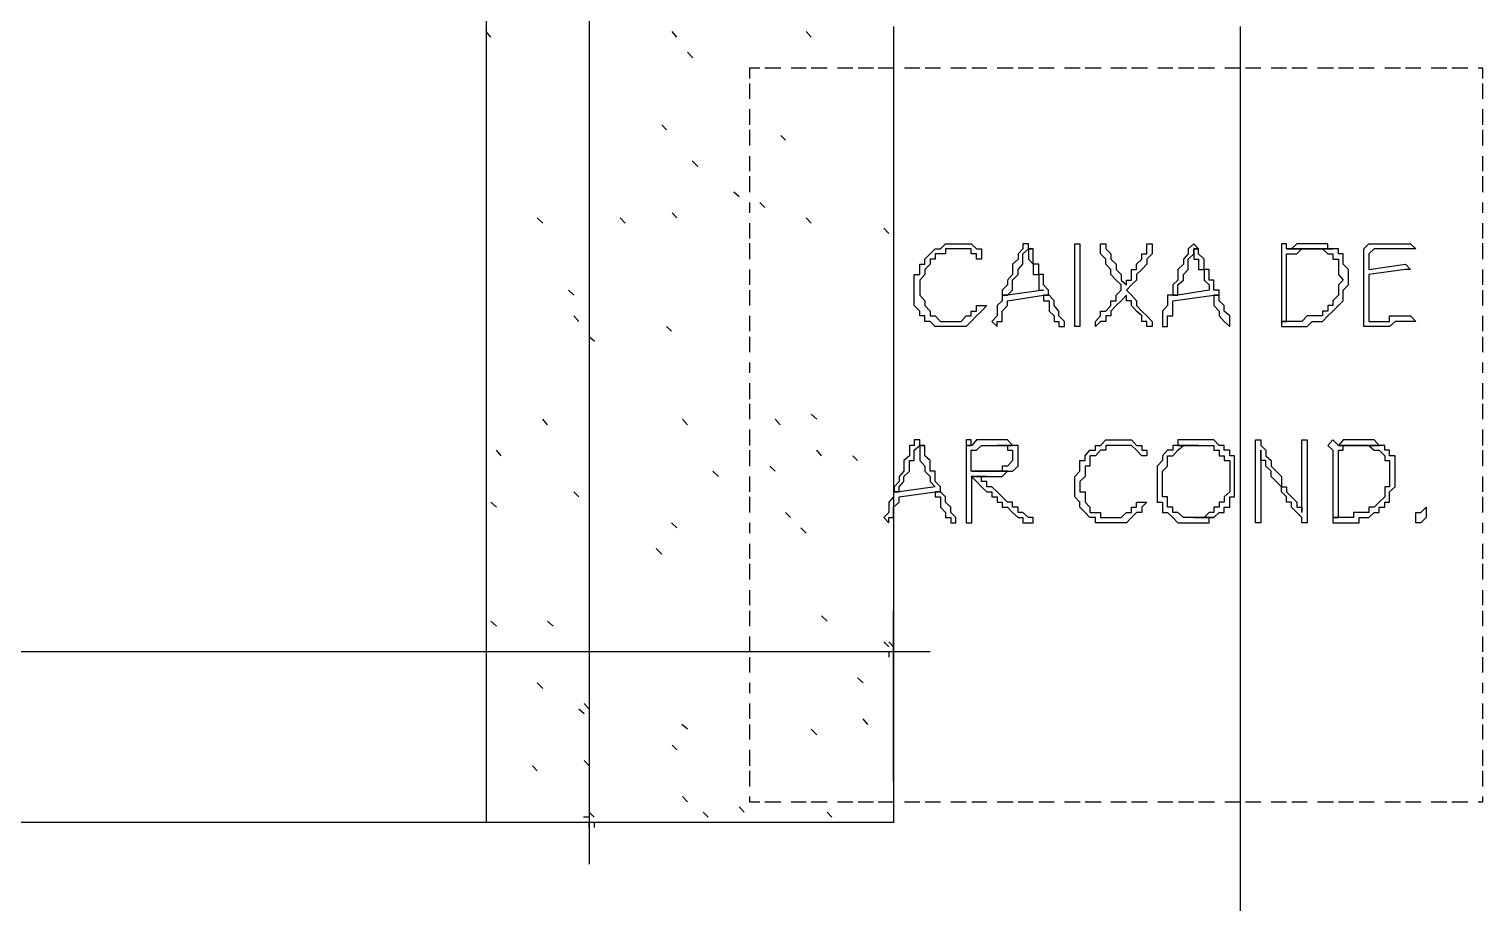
# Model space of a CAD drawing. Header units: millimetres. Extents: x -518.8 to -461.2, y 3.5 to 44.2.
# Drawn here: x -487.44 to -485.648, y 10.067 to 11.144 of the extents above; entities that cross this region are included whole.
import ezdxf

# ---------------------------------------------------------------- set-up
doc = ezdxf.new("R2010")
doc.units = ezdxf.units.MM
doc.header["$MEASUREMENT"] = 0
for name, color, linetype in [('10', 10, 'Continuous'), ('151', 151, 'Continuous'), ('16', 16, 'Continuous'), ('MYSOLIDS', 7, 'Continuous')]:
    doc.layers.add(name, color=color, linetype=linetype)

msp = doc.modelspace()

# ---------------------------------------------------------------- linework, layer by layer
at = {"layer": '10'}
for points in [[(-486.3745, 11.1466), (-486.3745, 10.1661)], [(-485.9474, 11.1466), (-485.9474, 8.4669)], [(-486.3737, 10.1661), (-491.397, 10.1661)]]:
    msp.add_lwpolyline(points, dxfattribs=at)
at = {"layer": '151'}
for points in [[(-486.7308, 12.3496), (-486.788, 12.3368), (-486.8324, 12.3052), (-486.8639, 12.2541), (-486.8767, 12.1969), (-486.8767, 12.1969), (-486.8767, 10.1661)], [(-486.8707, 11.1338), (-486.8767, 11.1406)], [(-486.6414, 11.1338), (-486.6474, 11.1406)], [(-486.476, 11.1338), (-486.482, 11.1406)], [(-486.6218, 11.1082), (-486.6286, 11.115)], [(-486.5391, 11.0954), (-486.5519, 11.0954), (-486.5519, 11.0827)], [(-486.5136, 11.0954), (-486.5331, 11.0954)], [(-486.482, 11.0954), (-486.5008, 11.0954)], [(-486.4564, 11.0954), (-486.476, 11.0954)], [(-486.4248, 11.0954), (-486.4436, 11.0954)], [(-486.3993, 11.0954), (-486.4181, 11.0954)], [(-486.3737, 11.0954), (-486.3933, 11.0954)], [(-486.3421, 11.0954), (-486.3609, 11.0954)], [(-486.3166, 11.0954), (-486.3354, 11.0954)], [(-486.285, 11.0954), (-486.3038, 11.0954)], [(-486.2594, 11.0954), (-486.2782, 11.0954)], [(-486.2271, 11.0954), (-486.2466, 11.0954)], [(-486.2023, 11.0954), (-486.2211, 11.0954)], [(-486.1767, 11.0954), (-486.1955, 11.0954)], [(-486.1444, 11.0954), (-486.1639, 11.0954)], [(-486.1188, 11.0954), (-486.1384, 11.0954)], [(-486.0872, 11.0954), (-486.1068, 11.0954)], [(-486.0617, 11.0954), (-486.0812, 11.0954)], [(-486.0301, 11.0954), (-486.0489, 11.0954)], [(-486.0045, 11.0954), (-486.0233, 11.0954)], [(-485.979, 11.0954), (-485.9985, 11.0954)], [(-485.9474, 11.0954), (-485.9662, 11.0954)], [(-485.9218, 11.0954), (-485.9406, 11.0954)], [(-485.8902, 11.0954), (-485.909, 11.0954)], [(-485.8647, 11.0954), (-485.8835, 11.0954)], [(-485.8324, 11.0954), (-485.8519, 11.0954)], [(-485.8075, 11.0954), (-485.8263, 11.0954)], [(-485.782, 11.0954), (-485.8008, 11.0954)], [(-485.7496, 11.0954), (-485.7692, 11.0954)], [(-485.7248, 11.0954), (-485.7436, 11.0954)], [(-485.6925, 11.0954), (-485.7121, 11.0954)], [(-485.6669, 11.0954), (-485.6865, 11.0954)], [(-485.6481, 11.0827), (-485.6481, 11.0954), (-485.6542, 11.0954)], [(-486.5519, 11.0766), (-486.5519, 11.0578)], [(-485.6481, 11.0578), (-485.6481, 11.0766)], [(-486.5519, 11.0451), (-486.5519, 11.0255)], [(-485.6481, 11.0255), (-485.6481, 11.0451)], [(-486.6542, 11.0195), (-486.6602, 11.0255)], [(-486.5519, 11.0195), (-486.5519, 11)], [(-485.6481, 11), (-485.6481, 11.0195)], [(-486.5075, 11.0067), (-486.5136, 11.0127)], [(-486.5519, 10.9872), (-486.5519, 10.9684)], [(-485.6481, 10.9684), (-485.6481, 10.9872)], [(-486.6158, 10.9744), (-486.6226, 10.9812)], [(-486.5519, 10.9624), (-486.5519, 10.9428)], [(-485.6481, 10.9428), (-485.6481, 10.9624)], [(-486.5647, 10.9368), (-486.5714, 10.9428)], [(-486.5519, 10.93), (-486.5519, 10.9172)], [(-486.5331, 10.924), (-486.5391, 10.93)], [(-485.6481, 10.9172), (-485.6481, 10.93)], [(-486.6414, 10.9112), (-486.6474, 10.9172)], [(-486.8068, 10.9045), (-486.8136, 10.9112)], [(-486.7053, 10.9045), (-486.7113, 10.9112)], [(-486.5519, 10.9045), (-486.5519, 10.8857)], [(-486.476, 10.9045), (-486.482, 10.9112)], [(-486.3805, 10.8917), (-486.3865, 10.8985)], [(-485.6481, 10.8857), (-485.6481, 10.9045)], [(-486.5519, 10.8797), (-486.5519, 10.8601)], [(-485.6481, 10.8601), (-485.6481, 10.8797)], [(-486.5519, 10.8473), (-486.5519, 10.8285)], [(-485.6481, 10.8285), (-485.6481, 10.8473)], [(-486.7684, 10.8157), (-486.7752, 10.8218)], [(-486.5519, 10.8218), (-486.5519, 10.803)], [(-485.6481, 10.803), (-485.6481, 10.8218)], [(-486.7624, 10.7834), (-486.7684, 10.7902)], [(-486.5519, 10.7902), (-486.5519, 10.7714)], [(-485.6481, 10.7714), (-485.6481, 10.7902)], [(-486.6481, 10.7714), (-486.6542, 10.7774)], [(-486.7429, 10.7586), (-486.7496, 10.7646)], [(-486.5519, 10.7646), (-486.5519, 10.7458)], [(-485.6481, 10.7458), (-485.6481, 10.7646)], [(-486.5519, 10.733), (-486.5519, 10.7203)], [(-485.6481, 10.7203), (-485.6481, 10.733)], [(-486.5519, 10.7075), (-486.5519, 10.6879)], [(-485.6481, 10.6879), (-485.6481, 10.7075)], [(-486.5519, 10.6819), (-486.5519, 10.6631)], [(-485.6481, 10.6631), (-485.6481, 10.6819)], [(-486.8008, 10.6563), (-486.8068, 10.6631)], [(-486.6286, 10.6563), (-486.6346, 10.6631)], [(-486.5143, 10.6563), (-486.5203, 10.6631)], [(-486.4692, 10.6631), (-486.476, 10.6691)], [(-486.5519, 10.6503), (-486.5519, 10.6308)], [(-485.6481, 10.6308), (-485.6481, 10.6503)], [(-486.8579, 10.618), (-486.8639, 10.6248)], [(-486.5519, 10.6248), (-486.5519, 10.6052)], [(-486.4632, 10.618), (-486.4692, 10.6248)], [(-486.4188, 10.612), (-486.4248, 10.618)], [(-485.6481, 10.6052), (-485.6481, 10.6248)], [(-486.5902, 10.5924), (-486.597, 10.5992)], [(-486.5519, 10.5924), (-486.5519, 10.5736)], [(-486.5203, 10.5992), (-486.5271, 10.6052)], [(-485.6481, 10.5736), (-485.6481, 10.5924)], [(-486.7624, 10.5676), (-486.7684, 10.5736)], [(-486.8639, 10.5548), (-486.8707, 10.5609)], [(-486.5519, 10.5676), (-486.5519, 10.5481)], [(-485.6481, 10.5481), (-485.6481, 10.5676)], [(-486.5015, 10.5421), (-486.5075, 10.5481)], [(-486.6414, 10.5293), (-486.6481, 10.5353)], [(-486.5519, 10.5353), (-486.5519, 10.5225)], [(-486.482, 10.5225), (-486.4887, 10.5293)], [(-485.6481, 10.5225), (-485.6481, 10.5353)], [(-486.6602, 10.4969), (-486.6669, 10.5037)], [(-486.5519, 10.5097), (-486.5519, 10.4909)], [(-485.6481, 10.4909), (-485.6481, 10.5097)], [(-486.5519, 10.4849), (-486.5519, 10.4654)], [(-485.6481, 10.4654), (-485.6481, 10.4849)], [(-486.5519, 10.4526), (-486.5519, 10.4338)], [(-485.6481, 10.4338), (-485.6481, 10.4526)], [(-486.8639, 10.4082), (-486.8707, 10.4142)], [(-486.794, 10.4082), (-486.8008, 10.4142)], [(-486.5519, 10.427), (-486.5519, 10.4082)], [(-486.4564, 10.4142), (-486.4632, 10.421)], [(-485.6481, 10.4082), (-485.6481, 10.427)], [(-486.5519, 10.3954), (-486.5519, 10.3766)], [(-485.6481, 10.3766), (-485.6481, 10.3954)], [(-486.5519, 10.3699), (-486.5519, 10.3511)], [(-485.6481, 10.3511), (-485.6481, 10.3699)], [(-486.8068, 10.3315), (-486.8136, 10.3383)], [(-486.5519, 10.3383), (-486.5519, 10.3255)], [(-486.4121, 10.3383), (-486.4188, 10.3443)], [(-485.6481, 10.3255), (-485.6481, 10.3383)], [(-486.7557, 10.3), (-486.7624, 10.306)], [(-486.7496, 10.306), (-486.7557, 10.3127)], [(-486.5519, 10.3127), (-486.5519, 10.2939)], [(-485.6481, 10.2939), (-485.6481, 10.3127)], [(-486.6286, 10.2812), (-486.6354, 10.2872)], [(-486.5519, 10.2872), (-486.5519, 10.2684)], [(-486.406, 10.2872), (-486.4121, 10.2939)], [(-485.6481, 10.2684), (-485.6481, 10.2872)], [(-486.4692, 10.2744), (-486.476, 10.2812)], [(-486.6414, 10.2556), (-486.6474, 10.2616)], [(-486.5519, 10.2556), (-486.5519, 10.236)], [(-485.6481, 10.236), (-485.6481, 10.2556)], [(-486.8136, 10.23), (-486.8196, 10.236)], [(-486.7496, 10.236), (-486.7557, 10.2428)], [(-486.5519, 10.23), (-486.5519, 10.2105)], [(-485.6481, 10.2105), (-485.6481, 10.23)], [(-486.6286, 10.1917), (-486.6346, 10.1985)], [(-486.5519, 10.1985), (-486.5519, 10.1917), (-486.5391, 10.1917)], [(-485.6481, 10.1917), (-485.6481, 10.1985)], [(-486.603, 10.1729), (-486.609, 10.1789)], [(-486.5587, 10.1789), (-486.5647, 10.1857)], [(-486.5331, 10.1917), (-486.5136, 10.1917)], [(-486.5008, 10.1917), (-486.482, 10.1917)], [(-486.476, 10.1917), (-486.4564, 10.1917)], [(-486.4504, 10.1729), (-486.4564, 10.1789)], [(-486.4436, 10.1917), (-486.4248, 10.1917)], [(-486.4181, 10.1917), (-486.3993, 10.1917)], [(-486.3933, 10.1917), (-486.3737, 10.1917)], [(-486.3609, 10.1917), (-486.3421, 10.1917)], [(-486.3354, 10.1917), (-486.3166, 10.1917)], [(-486.3038, 10.1917), (-486.285, 10.1917)], [(-486.2782, 10.1917), (-486.2594, 10.1917)], [(-486.2466, 10.1917), (-486.2271, 10.1917)], [(-486.2211, 10.1917), (-486.2023, 10.1917)], [(-486.1955, 10.1917), (-486.1767, 10.1917)], [(-486.1639, 10.1917), (-486.1444, 10.1917)], [(-486.1384, 10.1917), (-486.1188, 10.1917)], [(-486.1068, 10.1917), (-486.0872, 10.1917)], [(-486.0812, 10.1917), (-486.0617, 10.1917)], [(-486.0489, 10.1917), (-486.0301, 10.1917)], [(-486.0233, 10.1917), (-486.0045, 10.1917)], [(-485.9985, 10.1917), (-485.979, 10.1917)], [(-485.9662, 10.1917), (-485.9474, 10.1917)], [(-485.9406, 10.1917), (-485.9218, 10.1917)], [(-485.909, 10.1917), (-485.8902, 10.1917)], [(-485.8835, 10.1917), (-485.8647, 10.1917)], [(-485.8519, 10.1917), (-485.8324, 10.1917)], [(-485.8263, 10.1917), (-485.8075, 10.1917)], [(-485.8008, 10.1917), (-485.782, 10.1917)], [(-485.7692, 10.1917), (-485.7496, 10.1917)], [(-485.7436, 10.1917), (-485.7248, 10.1917)], [(-485.7121, 10.1917), (-485.6925, 10.1917)], [(-485.6865, 10.1917), (-485.6669, 10.1917)], [(-485.6542, 10.1917), (-485.6481, 10.1917)]]:
    msp.add_lwpolyline(points, dxfattribs=at)
at = {"layer": '16'}
for points in [[(-486.7496, 14.1766), (-486.7496, 10.115)], [(-486.3745, 10.2172), (-486.3745, 10.427)], [(-486.3293, 10.3766), (-491.4481, 10.3766)], [(-486.3805, 10.3827), (-486.3865, 10.3887)], [(-486.3745, 10.3827), (-486.3805, 10.3887)], [(-486.3805, 10.3766), (-486.3805, 10.3766), (-486.3805, 10.3766), (-486.3805, 10.3699)], [(-486.3745, 10.3766), (-486.3745, 10.3766), (-486.3745, 10.3766), (-486.3745, 10.3699)], [(-486.7436, 10.1729), (-486.7496, 10.1789)], [(-486.4248, 10.1661), (-486.8008, 10.1661)], [(-486.7496, 10.1729), (-486.7496, 10.1729), (-486.7496, 10.1729), (-486.7564, 10.1729)], [(-486.7496, 10.1601), (-486.7496, 10.1661), (-486.7496, 10.1661), (-486.7564, 10.1661)], [(-486.7436, 10.1661), (-486.7436, 10.1661), (-486.7436, 10.1661), (-486.7436, 10.1601)]]:
    msp.add_lwpolyline(points, dxfattribs=at)
at = {"layer": 'MYSOLIDS'}
for points in [[(-486.2978, 10.8729), (-486.3038, 10.8729), (-486.3038, 10.8729), (-486.3105, 10.8729), (-486.3105, 10.8669), (-486.3166, 10.8669), (-486.3233, 10.8669), (-486.3233, 10.8601), (-486.3293, 10.8601), (-486.3293, 10.8541), (-486.3293, 10.8541), (-486.3361, 10.8473), (-486.3361, 10.8473), (-486.3361, 10.8413), (-486.3361, 10.8413), (-486.3421, 10.8345), (-486.3421, 10.8285), (-486.3421, 10.8285), (-486.3421, 10.8218), (-486.3421, 10.8157), (-486.3421, 10.8157), (-486.3361, 10.809), (-486.3361, 10.803), (-486.3361, 10.803), (-486.3293, 10.7962), (-486.3293, 10.7962), (-486.3293, 10.7902), (-486.3233, 10.7902), (-486.3166, 10.7834), (-486.3166, 10.7834), (-486.3105, 10.7834), (-486.3038, 10.7834), (-486.3038, 10.7834), (-486.2978, 10.7834), (-486.2978, 10.7834), (-486.291, 10.7834), (-486.291, 10.7834), (-486.285, 10.7902), (-486.279, 10.7902), (-486.279, 10.7962), (-486.279, 10.7962), (-486.2722, 10.7962), (-486.2722, 10.803), (-486.2662, 10.803), (-486.2662, 10.803), (-486.2662, 10.803), (-486.2662, 10.803), (-486.2594, 10.803), (-486.2594, 10.803), (-486.2662, 10.7962), (-486.2662, 10.7962), (-486.2662, 10.7962), (-486.2722, 10.7902), (-486.2722, 10.7902), (-486.279, 10.7834), (-486.279, 10.7834), (-486.285, 10.7774), (-486.285, 10.7774), (-486.291, 10.7774), (-486.291, 10.7774), (-486.2978, 10.7774), (-486.3038, 10.7774), (-486.3038, 10.7774), (-486.3105, 10.7774), (-486.3166, 10.7774), (-486.3166, 10.7774), (-486.3233, 10.7774), (-486.3293, 10.7834), (-486.3293, 10.7834), (-486.3361, 10.7834), (-486.3361, 10.7902), (-486.3421, 10.7902), (-486.3421, 10.7962), (-486.3421, 10.7962), (-486.3489, 10.803), (-486.3489, 10.809), (-486.3489, 10.8157), (-486.3489, 10.8157), (-486.3489, 10.8218), (-486.3489, 10.8285), (-486.3489, 10.8285), (-486.3489, 10.8345), (-486.3489, 10.8413), (-486.3421, 10.8413), (-486.3421, 10.8473), (-486.3421, 10.8541), (-486.3361, 10.8541), (-486.3361, 10.8601), (-486.3361, 10.8601), (-486.3293, 10.8669), (-486.3293, 10.8669), (-486.3233, 10.8729), (-486.3233, 10.8729), (-486.3166, 10.8729), (-486.3105, 10.8789), (-486.3105, 10.8789), (-486.3038, 10.8789), (-486.2978, 10.8789), (-486.2978, 10.8789), (-486.291, 10.8789), (-486.285, 10.8789), (-486.285, 10.8789), (-486.279, 10.8789), (-486.2722, 10.8729), (-486.2722, 10.8729), (-486.2662, 10.8729), (-486.2662, 10.8669), (-486.2662, 10.8669), (-486.2662, 10.8669), (-486.2662, 10.8601), (-486.2662, 10.8601), (-486.2662, 10.8601), (-486.2662, 10.8601), (-486.2722, 10.8601), (-486.2722, 10.8669), (-486.2722, 10.8669), (-486.2722, 10.8669), (-486.279, 10.8669), (-486.279, 10.8729), (-486.285, 10.8729), (-486.291, 10.8729), (-486.291, 10.8729), (-486.2978, 10.8729), (-486.2978, 10.8729), (-486.2978, 10.8729), (-486.2978, 10.8729)], [(-486.2083, 10.8789), (-486.2083, 10.8789), (-486.2151, 10.8789), (-486.2151, 10.8789), (-486.2151, 10.8729), (-486.2151, 10.8729), (-486.2211, 10.8669), (-486.2211, 10.8601), (-486.2278, 10.8541), (-486.2278, 10.8473), (-486.2278, 10.8413), (-486.2339, 10.8345), (-486.2339, 10.8345), (-486.2339, 10.8285), (-486.2339, 10.8285), (-486.2406, 10.8218), (-486.2406, 10.8157), (-486.2339, 10.8157), (-486.2278, 10.8218), (-486.2278, 10.8218), (-486.2278, 10.8285), (-486.2278, 10.8345), (-486.2211, 10.8413), (-486.2211, 10.8413), (-486.2211, 10.8413), (-486.2211, 10.8473), (-486.2211, 10.8473), (-486.2151, 10.8541), (-486.2151, 10.8601), (-486.2151, 10.8669), (-486.2083, 10.8729), (-486.2023, 10.8729), (-486.2083, 10.8729), (-486.2083, 10.8789), (-486.2083, 10.8789), (-486.2083, 10.8789)], [(-486.1451, 10.8218), (-486.1451, 10.8157), (-486.1451, 10.809), (-486.1451, 10.803), (-486.1451, 10.803), (-486.1451, 10.7962), (-486.1451, 10.7902), (-486.1451, 10.7834), (-486.1451, 10.7834), (-486.1451, 10.7834), (-486.1451, 10.7774), (-486.1451, 10.7774), (-486.1451, 10.7774), (-486.1451, 10.7774), (-486.1511, 10.7774), (-486.1511, 10.7774), (-486.1511, 10.7834), (-486.1511, 10.7834), (-486.1511, 10.7834), (-486.1511, 10.7834), (-486.1511, 10.7834), (-486.1511, 10.7902), (-486.1511, 10.7962), (-486.1511, 10.7962), (-486.1511, 10.803), (-486.1511, 10.809), (-486.1511, 10.8157), (-486.1511, 10.8218), (-486.1511, 10.8218), (-486.1511, 10.8285), (-486.1511, 10.8345), (-486.1511, 10.8345), (-486.1511, 10.8413), (-486.1511, 10.8473), (-486.1511, 10.8541), (-486.1511, 10.8541), (-486.1511, 10.8601), (-486.1511, 10.8669), (-486.1511, 10.8669), (-486.1511, 10.8729), (-486.1511, 10.8729), (-486.1511, 10.8729), (-486.1511, 10.8789), (-486.1511, 10.8789), (-486.1451, 10.8789), (-486.1451, 10.8789), (-486.1451, 10.8789), (-486.1451, 10.8789), (-486.1451, 10.8729), (-486.1451, 10.8729), (-486.1451, 10.8669), (-486.1451, 10.8669), (-486.1451, 10.8669), (-486.1451, 10.8601), (-486.1451, 10.8541), (-486.1451, 10.8541), (-486.1451, 10.8473), (-486.1451, 10.8413), (-486.1451, 10.8345), (-486.1451, 10.8345), (-486.1451, 10.8285), (-486.1451, 10.8218), (-486.1451, 10.8218), (-486.1451, 10.8218), (-486.1451, 10.8218), (-486.1451, 10.8218)], [(-486.0872, 10.8285), (-486.0872, 10.8345), (-486.0812, 10.8345), (-486.0812, 10.8413), (-486.0812, 10.8473), (-486.0752, 10.8473), (-486.0752, 10.8473), (-486.0752, 10.8541), (-486.0684, 10.8601), (-486.0684, 10.8601), (-486.0684, 10.8669), (-486.0624, 10.8669), (-486.0624, 10.8729), (-486.0624, 10.8729), (-486.0624, 10.8729), (-486.0624, 10.8789), (-486.0557, 10.8789), (-486.0557, 10.8789), (-486.0557, 10.8789), (-486.0557, 10.8789), (-486.0557, 10.8729), (-486.0557, 10.8729), (-486.0557, 10.8729), (-486.0557, 10.8729), (-486.0557, 10.8669), (-486.0624, 10.8601), (-486.0624, 10.8601), (-486.0624, 10.8541), (-486.0684, 10.8473), (-486.0684, 10.8473), (-486.0752, 10.8413), (-486.0752, 10.8413), (-486.0752, 10.8345), (-486.0812, 10.8285), (-486.0812, 10.8285), (-486.0872, 10.8218), (-486.0812, 10.8157), (-486.0812, 10.8157), (-486.0752, 10.809), (-486.0752, 10.809), (-486.0752, 10.803), (-486.0684, 10.7962), (-486.0684, 10.7962), (-486.0624, 10.7902), (-486.0557, 10.7834), (-486.0557, 10.7834), (-486.0557, 10.7834), (-486.0557, 10.7774), (-486.0557, 10.7774), (-486.0624, 10.7774), (-486.0624, 10.7774), (-486.0624, 10.7834), (-486.0684, 10.7834), (-486.0684, 10.7834), (-486.0684, 10.7902), (-486.0684, 10.7902), (-486.0752, 10.7962), (-486.0752, 10.7962), (-486.0812, 10.803), (-486.0812, 10.809), (-486.0872, 10.809), (-486.0872, 10.8157), (-486.0872, 10.8157), (-486.094, 10.809), (-486.094, 10.809), (-486.1, 10.803), (-486.1068, 10.7962), (-486.1068, 10.7962), (-486.1068, 10.7902), (-486.1128, 10.7902), (-486.1128, 10.7902), (-486.1128, 10.7834), (-486.1196, 10.7834), (-486.1256, 10.7774), (-486.1256, 10.7774), (-486.1256, 10.7774), (-486.1256, 10.7774), (-486.1256, 10.7774), (-486.1256, 10.7774), (-486.1256, 10.7834), (-486.1256, 10.7834), (-486.1196, 10.7902), (-486.1196, 10.7962), (-486.1128, 10.7962), (-486.1128, 10.7962), (-486.1068, 10.803), (-486.1068, 10.809), (-486.1, 10.809), (-486.1, 10.8157), (-486.1, 10.8157), (-486.094, 10.8218), (-486.094, 10.8218), (-486.094, 10.8285), (-486.1, 10.8345), (-486.1, 10.8345), (-486.1068, 10.8413), (-486.1068, 10.8473), (-486.1068, 10.8473), (-486.1128, 10.8541), (-486.1128, 10.8541), (-486.1128, 10.8541), (-486.1128, 10.8601), (-486.1196, 10.8669), (-486.1196, 10.8729), (-486.1196, 10.8729), (-486.1196, 10.8729), (-486.1196, 10.8789), (-486.1196, 10.8789), (-486.1128, 10.8789), (-486.1128, 10.8789), (-486.1128, 10.8729), (-486.1128, 10.8729), (-486.1128, 10.8729), (-486.1128, 10.8729), (-486.1068, 10.8669), (-486.1068, 10.8601), (-486.1068, 10.8601), (-486.1, 10.8541), (-486.1, 10.8473), (-486.1, 10.8473), (-486.094, 10.8413), (-486.094, 10.8413), (-486.094, 10.8345), (-486.0872, 10.8285), (-486.0872, 10.8285), (-486.0872, 10.8285), (-486.0872, 10.8285), (-486.0872, 10.8285)], [(-486.0045, 10.8789), (-486.0045, 10.8789), (-486.0045, 10.8789), (-486.0045, 10.8789), (-486.0113, 10.8729), (-486.0113, 10.8729), (-486.0113, 10.8669), (-486.0173, 10.8601), (-486.0173, 10.8541), (-486.0241, 10.8473), (-486.0241, 10.8413), (-486.0241, 10.8345), (-486.0241, 10.8345), (-486.0301, 10.8285), (-486.0301, 10.8285), (-486.0301, 10.8218), (-486.0301, 10.8157), (-486.0241, 10.8157), (-486.0241, 10.8218), (-486.0241, 10.8218), (-486.0241, 10.8285), (-486.0173, 10.8345), (-486.0173, 10.8413), (-486.0173, 10.8413), (-486.0173, 10.8413), (-486.0113, 10.8473), (-486.0113, 10.8473), (-486.0113, 10.8541), (-486.0113, 10.8601), (-486.0045, 10.8669), (-486.0045, 10.8729), (-485.9985, 10.8729), (-485.9985, 10.8729), (-486.0045, 10.8789), (-486.0045, 10.8789), (-486.0045, 10.8789)], [(-485.8902, 10.8789), (-485.8963, 10.8789), (-485.8963, 10.8729), (-485.8963, 10.8669), (-485.8963, 10.8669), (-485.8963, 10.8601), (-485.8963, 10.8601), (-485.8963, 10.8541), (-485.8963, 10.8473), (-485.8963, 10.8473), (-485.8963, 10.8413), (-485.8963, 10.8345), (-485.8963, 10.8285), (-485.8963, 10.8285), (-485.8963, 10.8218), (-485.8963, 10.8157), (-485.8963, 10.809), (-485.8963, 10.809), (-485.8963, 10.803), (-485.8963, 10.7962), (-485.8963, 10.7902), (-485.8963, 10.7834), (-485.8963, 10.7834), (-485.8902, 10.7834), (-485.8902, 10.7902), (-485.8902, 10.7962), (-485.8902, 10.7962), (-485.8902, 10.803), (-485.8902, 10.803), (-485.8902, 10.809), (-485.8902, 10.8157), (-485.8902, 10.8157), (-485.8902, 10.8218), (-485.8902, 10.8285), (-485.8902, 10.8345), (-485.8902, 10.8345), (-485.8902, 10.8413), (-485.8902, 10.8473), (-485.8902, 10.8473), (-485.8902, 10.8541), (-485.8902, 10.8601), (-485.8902, 10.8669), (-485.8902, 10.8669), (-485.8902, 10.8669), (-485.8842, 10.8669), (-485.8775, 10.8669), (-485.8714, 10.8729), (-485.8714, 10.8729), (-485.8647, 10.8729), (-485.8587, 10.8729), (-485.8587, 10.8729), (-485.8331, 10.8729), (-485.8391, 10.8729), (-485.8902, 10.8729), (-485.8902, 10.8789), (-485.8902, 10.8789), (-485.8902, 10.8789)], [(-485.8587, 10.8789), (-485.8587, 10.8789), (-485.8647, 10.8789), (-485.8714, 10.8789), (-485.8714, 10.8789), (-485.8714, 10.8789), (-485.8775, 10.8789), (-485.8842, 10.8729), (-485.8902, 10.8729), (-485.8391, 10.8729), (-485.8391, 10.8789), (-485.8459, 10.8789), (-485.8519, 10.8789), (-485.8587, 10.8789), (-485.8587, 10.8789)], [(-485.7887, 10.8473), (-485.7436, 10.8541), (-485.7436, 10.8541), (-485.7376, 10.8473), (-485.7376, 10.8473), (-485.7376, 10.8473), (-485.7376, 10.8473), (-485.7376, 10.8473), (-485.7376, 10.8473), (-485.7436, 10.8473), (-485.7436, 10.8473), (-485.7887, 10.8413), (-485.7887, 10.8345), (-485.7887, 10.8345), (-485.7887, 10.8345), (-485.7887, 10.8345), (-485.7887, 10.8285), (-485.7887, 10.8285), (-485.7887, 10.8218), (-485.7887, 10.8157), (-485.7887, 10.8157), (-485.7887, 10.809), (-485.7887, 10.803), (-485.7887, 10.803), (-485.7887, 10.7962), (-485.7887, 10.7902), (-485.7887, 10.7834), (-485.7887, 10.7834), (-485.782, 10.7834), (-485.782, 10.7834), (-485.776, 10.7834), (-485.7692, 10.7834), (-485.7632, 10.7834), (-485.7632, 10.7902), (-485.7632, 10.7902), (-485.7564, 10.7902), (-485.7504, 10.7902), (-485.7436, 10.7902), (-485.7436, 10.7902), (-485.7376, 10.7902), (-485.7376, 10.7902), (-485.7376, 10.7902), (-485.7308, 10.7834), (-485.7308, 10.7834), (-485.7376, 10.7834), (-485.7376, 10.7834), (-485.7436, 10.7834), (-485.7504, 10.7834), (-485.7504, 10.7834), (-485.7564, 10.7834), (-485.7632, 10.7774), (-485.7632, 10.7774), (-485.7692, 10.7774), (-485.776, 10.7774), (-485.782, 10.7774), (-485.782, 10.7774), (-485.7887, 10.7774), (-485.7887, 10.7774), (-485.7887, 10.7774), (-485.7948, 10.7774), (-485.7948, 10.7774), (-485.7948, 10.7834), (-485.7948, 10.7834), (-485.7948, 10.7834), (-485.7948, 10.7902), (-485.7948, 10.7962), (-485.7948, 10.7962), (-485.7948, 10.803), (-485.7948, 10.809), (-485.7948, 10.809), (-485.7948, 10.8157), (-485.7948, 10.8218), (-485.7948, 10.8285), (-485.7948, 10.8285), (-485.7948, 10.8345), (-485.7948, 10.8413), (-485.7948, 10.8413), (-485.7948, 10.8473), (-485.7948, 10.8541), (-485.7948, 10.8601), (-485.7948, 10.8601), (-485.7948, 10.8669), (-485.7948, 10.8669), (-485.7948, 10.8729), (-485.7948, 10.8729), (-485.7948, 10.8729), (-485.7948, 10.8729), (-485.7887, 10.8789), (-485.7887, 10.8789), (-485.782, 10.8789), (-485.782, 10.8789), (-485.776, 10.8789), (-485.776, 10.8789), (-485.7692, 10.8789), (-485.7632, 10.8789), (-485.7632, 10.8789), (-485.7564, 10.8789), (-485.7564, 10.8789), (-485.7504, 10.8789), (-485.7436, 10.8789), (-485.7436, 10.8789), (-485.7376, 10.8789), (-485.7376, 10.8789), (-485.7376, 10.8789), (-485.7376, 10.8789), (-485.7308, 10.8729), (-485.7308, 10.8729), (-485.7308, 10.8729), (-485.7376, 10.8729), (-485.7376, 10.8729), (-485.7436, 10.8729), (-485.7504, 10.8729), (-485.7564, 10.8729), (-485.7632, 10.8729), (-485.7632, 10.8729), (-485.7692, 10.8729), (-485.776, 10.8729), (-485.782, 10.8729), (-485.7887, 10.8669), (-485.7887, 10.8669), (-485.7887, 10.8669), (-485.7887, 10.8601), (-485.7887, 10.8601), (-485.7887, 10.8541), (-485.7887, 10.8473), (-485.7887, 10.8473), (-485.7887, 10.8473), (-485.7887, 10.8473), (-485.7887, 10.8473)], [(-486.2023, 10.8729), (-486.2083, 10.8729), (-486.2083, 10.8669), (-486.2083, 10.8601), (-486.2083, 10.8601), (-486.2023, 10.8541), (-486.2023, 10.8473), (-486.2023, 10.8473), (-486.2023, 10.8413), (-486.1955, 10.8413), (-486.1955, 10.8345), (-486.1955, 10.8285), (-486.1955, 10.8218), (-486.1895, 10.8218), (-486.2339, 10.8157), (-486.2406, 10.8157), (-486.2406, 10.8157), (-486.2406, 10.809), (-486.2466, 10.803), (-486.2466, 10.803), (-486.2466, 10.803), (-486.2466, 10.7962), (-486.2466, 10.7902), (-486.2534, 10.7834), (-486.2534, 10.7834), (-486.2466, 10.7774), (-486.2466, 10.7774), (-486.2466, 10.7774), (-486.2466, 10.7834), (-486.2406, 10.7834), (-486.2406, 10.7902), (-486.2406, 10.7902), (-486.2406, 10.7962), (-486.2339, 10.803), (-486.2339, 10.809), (-486.2339, 10.809), (-486.1895, 10.8157), (-486.1835, 10.8157), (-486.1835, 10.8218), (-486.1835, 10.8218), (-486.1895, 10.8285), (-486.1895, 10.8345), (-486.1895, 10.8345), (-486.1895, 10.8413), (-486.1955, 10.8413), (-486.1955, 10.8473), (-486.1955, 10.8473), (-486.1955, 10.8541), (-486.2023, 10.8541), (-486.2023, 10.8601), (-486.2023, 10.8601), (-486.2023, 10.8669), (-486.2023, 10.8729), (-486.2023, 10.8729)], [(-485.9985, 10.8729), (-486.0045, 10.8729), (-486.0045, 10.8669), (-486.0045, 10.8601), (-485.9985, 10.8601), (-485.9985, 10.8541), (-485.9985, 10.8473), (-485.9918, 10.8473), (-485.9918, 10.8413), (-485.9918, 10.8413), (-485.9918, 10.8345), (-485.9857, 10.8285), (-485.9857, 10.8218), (-485.9857, 10.8218), (-486.0241, 10.8157), (-486.0301, 10.8157), (-486.0369, 10.8157), (-486.0369, 10.809), (-486.0369, 10.803), (-486.0369, 10.803), (-486.0369, 10.803), (-486.0429, 10.7962), (-486.0429, 10.7902), (-486.0429, 10.7834), (-486.0429, 10.7834), (-486.0429, 10.7774), (-486.0429, 10.7774), (-486.0369, 10.7774), (-486.0369, 10.7834), (-486.0369, 10.7834), (-486.0369, 10.7902), (-486.0301, 10.7902), (-486.0301, 10.7962), (-486.0301, 10.803), (-486.0301, 10.809), (-486.0301, 10.809), (-485.9797, 10.8157), (-485.973, 10.8157), (-485.973, 10.8218), (-485.9797, 10.8218), (-485.9797, 10.8285), (-485.9797, 10.8345), (-485.9857, 10.8345), (-485.9857, 10.8413), (-485.9857, 10.8413), (-485.9857, 10.8473), (-485.9918, 10.8473), (-485.9918, 10.8541), (-485.9918, 10.8541), (-485.9918, 10.8601), (-485.9918, 10.8601), (-485.9985, 10.8669), (-485.9985, 10.8729), (-485.9985, 10.8729)], [(-485.8331, 10.8729), (-485.8587, 10.8729), (-485.8587, 10.8729), (-485.8519, 10.8729), (-485.8459, 10.8729), (-485.8391, 10.8669), (-485.8391, 10.8669), (-485.8331, 10.8669), (-485.8331, 10.8601), (-485.8331, 10.8601), (-485.8263, 10.8601), (-485.8263, 10.8541), (-485.8263, 10.8541), (-485.8263, 10.8473), (-485.8263, 10.8413), (-485.8203, 10.8345), (-485.8203, 10.8345), (-485.8263, 10.8285), (-485.8263, 10.8218), (-485.8263, 10.8218), (-485.8263, 10.8157), (-485.8331, 10.809), (-485.8331, 10.809), (-485.8331, 10.803), (-485.8391, 10.803), (-485.8391, 10.7962), (-485.8459, 10.7962), (-485.8459, 10.7902), (-485.8519, 10.7902), (-485.8519, 10.7902), (-485.8587, 10.7902), (-485.8647, 10.7902), (-485.8647, 10.7902), (-485.8714, 10.7834), (-485.8714, 10.7834), (-485.8775, 10.7834), (-485.8842, 10.7834), (-485.8902, 10.7834), (-485.8963, 10.7834), (-485.8963, 10.7834), (-485.8963, 10.7774), (-485.8963, 10.7774), (-485.8902, 10.7774), (-485.8842, 10.7774), (-485.8775, 10.7774), (-485.8775, 10.7774), (-485.8714, 10.7774), (-485.8647, 10.7774), (-485.8647, 10.7774), (-485.8587, 10.7834), (-485.8519, 10.7834), (-485.8519, 10.7834), (-485.8459, 10.7834), (-485.8391, 10.7902), (-485.8391, 10.7902), (-485.8391, 10.7902), (-485.8331, 10.7962), (-485.8331, 10.7962), (-485.8263, 10.803), (-485.8263, 10.803), (-485.8203, 10.809), (-485.8203, 10.809), (-485.8203, 10.8157), (-485.8203, 10.8218), (-485.8203, 10.8218), (-485.8136, 10.8285), (-485.8136, 10.8345), (-485.8136, 10.8345), (-485.8136, 10.8413), (-485.8136, 10.8413), (-485.8136, 10.8473), (-485.8203, 10.8541), (-485.8203, 10.8601), (-485.8203, 10.8601), (-485.8203, 10.8669), (-485.8263, 10.8669), (-485.8263, 10.8669), (-485.8263, 10.8729), (-485.8331, 10.8729), (-485.8331, 10.8729)], [(-486.1827, 10.8157), (-486.1895, 10.8157), (-486.1895, 10.809), (-486.1827, 10.809), (-486.1827, 10.803), (-486.1827, 10.7962), (-486.1827, 10.7962), (-486.1767, 10.7902), (-486.1767, 10.7834), (-486.1707, 10.7834), (-486.1707, 10.7774), (-486.1707, 10.7774), (-486.1639, 10.7774), (-486.1639, 10.7834), (-486.1639, 10.7834), (-486.1707, 10.7902), (-486.1707, 10.7962), (-486.1767, 10.803), (-486.1767, 10.803), (-486.1767, 10.809), (-486.1827, 10.8157), (-486.1827, 10.8157)], [(-485.973, 10.8157), (-485.9797, 10.8157), (-485.9797, 10.809), (-485.9797, 10.809), (-485.9797, 10.803), (-485.973, 10.7962), (-485.973, 10.7962), (-485.973, 10.7902), (-485.9669, 10.7834), (-485.9669, 10.7834), (-485.9602, 10.7774), (-485.9602, 10.7774), (-485.9602, 10.7774), (-485.9602, 10.7834), (-485.9602, 10.7834), (-485.9602, 10.7902), (-485.9669, 10.7962), (-485.9669, 10.803), (-485.9669, 10.803), (-485.973, 10.809), (-485.973, 10.8157), (-485.973, 10.8157)], [(-486.3361, 10.6308), (-486.3421, 10.6308), (-486.3421, 10.6248), (-486.3421, 10.618), (-486.3421, 10.618), (-486.3421, 10.612), (-486.3361, 10.6052), (-486.3361, 10.6052), (-486.3361, 10.5992), (-486.3361, 10.5992), (-486.3293, 10.5924), (-486.3293, 10.5864), (-486.3293, 10.5864), (-486.3233, 10.5797), (-486.3677, 10.5736), (-486.3745, 10.5736), (-486.3745, 10.5736), (-486.3745, 10.5676), (-486.3805, 10.5609), (-486.3805, 10.5609), (-486.3805, 10.5609), (-486.3805, 10.5548), (-486.3805, 10.5481), (-486.3865, 10.5421), (-486.3865, 10.5421), (-486.3865, 10.5421), (-486.3805, 10.5353), (-486.3805, 10.5353), (-486.3805, 10.5421), (-486.3745, 10.5421), (-486.3745, 10.5481), (-486.3745, 10.5548), (-486.3745, 10.5548), (-486.3677, 10.5609), (-486.3677, 10.5676), (-486.3677, 10.5676), (-486.3233, 10.5736), (-486.3166, 10.5736), (-486.3166, 10.5797), (-486.3166, 10.5797), (-486.3233, 10.5864), (-486.3233, 10.5924), (-486.3233, 10.5924), (-486.3233, 10.5992), (-486.3293, 10.5992), (-486.3293, 10.6052), (-486.3293, 10.6052), (-486.3293, 10.612), (-486.3361, 10.618), (-486.3361, 10.618), (-486.3361, 10.618), (-486.3361, 10.6248), (-486.3361, 10.6308), (-486.3361, 10.6308)], [(-486.3421, 10.6375), (-486.3421, 10.6375), (-486.3489, 10.6375), (-486.3489, 10.6375), (-486.3489, 10.6308), (-486.3549, 10.6308), (-486.3549, 10.6248), (-486.3549, 10.618), (-486.3617, 10.612), (-486.3617, 10.6052), (-486.3617, 10.5992), (-486.3677, 10.5924), (-486.3677, 10.5924), (-486.3677, 10.5864), (-486.3677, 10.5864), (-486.3737, 10.5797), (-486.3737, 10.5736), (-486.3677, 10.5736), (-486.3677, 10.5797), (-486.3617, 10.5864), (-486.3617, 10.5864), (-486.3617, 10.5924), (-486.3549, 10.5992), (-486.3549, 10.5992), (-486.3549, 10.5992), (-486.3549, 10.6052), (-486.3549, 10.612), (-486.3489, 10.612), (-486.3489, 10.618), (-486.3489, 10.6248), (-486.3421, 10.6308), (-486.3361, 10.6308), (-486.3421, 10.6308), (-486.3421, 10.6375), (-486.3421, 10.6375), (-486.3421, 10.6375)], [(-486.2466, 10.6375), (-486.2466, 10.6375), (-486.2534, 10.6375), (-486.2534, 10.6375), (-486.2594, 10.6375), (-486.2594, 10.6375), (-486.2662, 10.6375), (-486.2662, 10.6375), (-486.2722, 10.6375), (-486.2782, 10.6308), (-486.285, 10.6308), (-486.285, 10.5421), (-486.285, 10.5353), (-486.2782, 10.5353), (-486.2782, 10.5353), (-486.2782, 10.5421), (-486.2782, 10.5421), (-486.2782, 10.5924), (-486.2594, 10.5924), (-486.2534, 10.5924), (-486.2466, 10.5924), (-486.2406, 10.5924), (-486.2406, 10.5924), (-486.2339, 10.5992), (-486.279, 10.5992), (-486.279, 10.6248), (-486.279, 10.6248), (-486.2722, 10.6248), (-486.2662, 10.6308), (-486.2662, 10.6308), (-486.2594, 10.6308), (-486.2534, 10.6308), (-486.2534, 10.6308), (-486.2466, 10.6308), (-486.2278, 10.6308), (-486.2278, 10.6308), (-486.2339, 10.6375), (-486.2339, 10.6375), (-486.2406, 10.6375), (-486.2466, 10.6375), (-486.2466, 10.6375)], [(-486.285, 10.6375), (-486.285, 10.6375), (-486.285, 10.6308), (-486.279, 10.6308), (-486.279, 10.6375), (-486.285, 10.6375), (-486.285, 10.6375)], [(-486.2278, 10.6308), (-486.2466, 10.6308), (-486.2466, 10.6308), (-486.2406, 10.6308), (-486.2339, 10.6308), (-486.2339, 10.6248), (-486.2278, 10.6248), (-486.2278, 10.6248), (-486.2278, 10.618), (-486.2278, 10.612), (-486.2278, 10.612), (-486.2339, 10.6052), (-486.2339, 10.6052), (-486.2406, 10.6052), (-486.2406, 10.5992), (-486.2466, 10.5992), (-486.2466, 10.5992), (-486.2534, 10.5992), (-486.2534, 10.5992), (-486.2594, 10.5992), (-486.2662, 10.5992), (-486.2722, 10.5992), (-486.2782, 10.5992), (-486.2339, 10.5992), (-486.2339, 10.5992), (-486.2278, 10.5992), (-486.2278, 10.5992), (-486.2211, 10.6052), (-486.2211, 10.6052), (-486.2211, 10.612), (-486.2211, 10.618), (-486.2211, 10.618), (-486.2211, 10.6248), (-486.2211, 10.6308), (-486.2278, 10.6308), (-486.2278, 10.6308)], [(-486.1, 10.6308), (-486.1, 10.6308), (-486.1068, 10.6308), (-486.1128, 10.6308), (-486.1128, 10.6248), (-486.1196, 10.6248), (-486.1196, 10.6248), (-486.1256, 10.618), (-486.1324, 10.618), (-486.1324, 10.618), (-486.1324, 10.612), (-486.1324, 10.6052), (-486.1384, 10.6052), (-486.1384, 10.5992), (-486.1384, 10.5992), (-486.1384, 10.5924), (-486.1384, 10.5924), (-486.1451, 10.5864), (-486.1451, 10.5797), (-486.1451, 10.5736), (-486.1384, 10.5736), (-486.1384, 10.5676), (-486.1384, 10.5609), (-486.1384, 10.5609), (-486.1324, 10.5548), (-486.1324, 10.5548), (-486.1324, 10.5481), (-486.1256, 10.5481), (-486.1196, 10.5481), (-486.1196, 10.5421), (-486.1128, 10.5421), (-486.1068, 10.5421), (-486.1068, 10.5421), (-486.1, 10.5421), (-486.094, 10.5421), (-486.094, 10.5421), (-486.094, 10.5421), (-486.0872, 10.5481), (-486.0812, 10.5481), (-486.0812, 10.5548), (-486.0752, 10.5548), (-486.0752, 10.5548), (-486.0752, 10.5609), (-486.0684, 10.5609), (-486.0684, 10.5609), (-486.0624, 10.5609), (-486.0624, 10.5609), (-486.0624, 10.5609), (-486.0624, 10.5609), (-486.0684, 10.5548), (-486.0684, 10.5548), (-486.0684, 10.5548), (-486.0684, 10.5481), (-486.0752, 10.5481), (-486.0812, 10.5421), (-486.0812, 10.5421), (-486.0872, 10.5353), (-486.0872, 10.5353), (-486.094, 10.5353), (-486.094, 10.5353), (-486.1, 10.5353), (-486.1068, 10.5353), (-486.1068, 10.5353), (-486.1128, 10.5353), (-486.1128, 10.5353), (-486.1196, 10.5353), (-486.1256, 10.5353), (-486.1256, 10.5421), (-486.1324, 10.5421), (-486.1384, 10.5481), (-486.1384, 10.5481), (-486.1384, 10.5481), (-486.1451, 10.5548), (-486.1451, 10.5609), (-486.1451, 10.5609), (-486.1511, 10.5676), (-486.1511, 10.5736), (-486.1511, 10.5736), (-486.1511, 10.5797), (-486.1511, 10.5864), (-486.1511, 10.5864), (-486.1511, 10.5924), (-486.1451, 10.5992), (-486.1451, 10.5992), (-486.1451, 10.6052), (-486.1451, 10.612), (-486.1384, 10.612), (-486.1384, 10.618), (-486.1384, 10.618), (-486.1324, 10.6248), (-486.1256, 10.6248), (-486.1256, 10.6308), (-486.1196, 10.6308), (-486.1196, 10.6308), (-486.1128, 10.6375), (-486.1068, 10.6375), (-486.1068, 10.6375), (-486.1, 10.6375), (-486.1, 10.6375), (-486.094, 10.6375), (-486.0872, 10.6375), (-486.0872, 10.6375), (-486.0812, 10.6375), (-486.0752, 10.6308), (-486.0752, 10.6308), (-486.0684, 10.6308), (-486.0684, 10.6248), (-486.0624, 10.6248), (-486.0624, 10.6248), (-486.0624, 10.618), (-486.0624, 10.618), (-486.0684, 10.618), (-486.0684, 10.618), (-486.0752, 10.6248), (-486.0752, 10.6248), (-486.0752, 10.6248), (-486.0752, 10.6248), (-486.0752, 10.6248), (-486.0812, 10.6308), (-486.0872, 10.6308), (-486.0872, 10.6308), (-486.094, 10.6308), (-486.1, 10.6308), (-486.1, 10.6308), (-486.1, 10.6308), (-486.1, 10.6308)], [(-486.0241, 10.6308), (-486.0301, 10.6308), (-486.0301, 10.6248), (-486.0369, 10.6248), (-486.0369, 10.6248), (-486.0429, 10.618), (-486.0429, 10.618), (-486.0429, 10.612), (-486.0496, 10.6052), (-486.0496, 10.6052), (-486.0496, 10.5992), (-486.0496, 10.5924), (-486.0496, 10.5864), (-486.0496, 10.5864), (-486.0496, 10.5797), (-486.0496, 10.5736), (-486.0496, 10.5736), (-486.0496, 10.5676), (-486.0496, 10.5609), (-486.0429, 10.5609), (-486.0429, 10.5548), (-486.0429, 10.5481), (-486.0369, 10.5481), (-486.0369, 10.5481), (-486.0301, 10.5421), (-486.0301, 10.5421), (-486.0241, 10.5353), (-486.0241, 10.5353), (-486.0173, 10.5353), (-486.0113, 10.5353), (-486.0045, 10.5353), (-486.0045, 10.5353), (-485.9985, 10.5353), (-485.9985, 10.5353), (-485.9918, 10.5353), (-485.9857, 10.5353), (-485.9857, 10.5421), (-485.9797, 10.5421), (-486.0045, 10.5421), (-486.0113, 10.5421), (-486.0113, 10.5421), (-486.0173, 10.5421), (-486.0241, 10.5481), (-486.0241, 10.5481), (-486.0301, 10.5481), (-486.0301, 10.5548), (-486.0301, 10.5548), (-486.0369, 10.5548), (-486.0369, 10.5609), (-486.0369, 10.5676), (-486.0429, 10.5676), (-486.0429, 10.5736), (-486.0429, 10.5797), (-486.0429, 10.5864), (-486.0429, 10.5864), (-486.0429, 10.5924), (-486.0429, 10.5924), (-486.0429, 10.5992), (-486.0369, 10.6052), (-486.0369, 10.6052), (-486.0369, 10.612), (-486.0369, 10.618), (-486.0301, 10.618), (-486.0301, 10.618), (-486.0241, 10.6248), (-486.0241, 10.6248), (-486.0173, 10.6308), (-486.0113, 10.6308), (-486.0113, 10.6308), (-486.0045, 10.6308), (-485.9985, 10.6308), (-486.0241, 10.6308), (-486.0241, 10.6308)], [(-485.9985, 10.6375), (-485.9985, 10.6375), (-486.0045, 10.6375), (-486.0113, 10.6375), (-486.0113, 10.6375), (-486.0173, 10.6375), (-486.0241, 10.6375), (-486.0241, 10.6308), (-485.9985, 10.6308), (-485.9985, 10.6308), (-485.9918, 10.6308), (-485.9918, 10.6308), (-485.9857, 10.6308), (-485.9797, 10.6308), (-485.9797, 10.6248), (-485.973, 10.6248), (-485.973, 10.618), (-485.9669, 10.618), (-485.9669, 10.618), (-485.9669, 10.612), (-485.9602, 10.612), (-485.9602, 10.6052), (-485.9602, 10.5992), (-485.9602, 10.5924), (-485.9602, 10.5924), (-485.9602, 10.5924), (-485.9602, 10.5864), (-485.9602, 10.5797), (-485.9602, 10.5736), (-485.9602, 10.5736), (-485.9669, 10.5676), (-485.9669, 10.5676), (-485.9669, 10.5609), (-485.973, 10.5609), (-485.973, 10.5548), (-485.9797, 10.5548), (-485.9797, 10.5481), (-485.9857, 10.5481), (-485.9857, 10.5481), (-485.9918, 10.5421), (-485.9985, 10.5421), (-485.9985, 10.5421), (-486.0045, 10.5421), (-485.9797, 10.5421), (-485.9797, 10.5421), (-485.973, 10.5481), (-485.973, 10.5481), (-485.9669, 10.5481), (-485.9669, 10.5548), (-485.9602, 10.5548), (-485.9602, 10.5609), (-485.9602, 10.5676), (-485.9542, 10.5676), (-485.9542, 10.5676), (-485.9542, 10.5736), (-485.9542, 10.5797), (-485.9542, 10.5797), (-485.9542, 10.5864), (-485.9542, 10.5924), (-485.9542, 10.5924), (-485.9542, 10.5992), (-485.9542, 10.6052), (-485.9542, 10.6052), (-485.9542, 10.612), (-485.9542, 10.618), (-485.9602, 10.618), (-485.9602, 10.6248), (-485.9669, 10.6248), (-485.9669, 10.6248), (-485.9669, 10.6308), (-485.973, 10.6308), (-485.9797, 10.6375), (-485.9797, 10.6375), (-485.9857, 10.6375), (-485.9918, 10.6375), (-485.9918, 10.6375), (-485.9985, 10.6375), (-485.9985, 10.6375)], [(-485.9218, 10.6248), (-485.9218, 10.5421), (-485.9218, 10.5353), (-485.9218, 10.5353), (-485.9286, 10.5353), (-485.9286, 10.5353), (-485.9286, 10.5353), (-485.9286, 10.5353), (-485.9286, 10.5421), (-485.9286, 10.5421), (-485.9286, 10.6308), (-485.9286, 10.6375), (-485.9286, 10.6375), (-485.9286, 10.6375), (-485.9286, 10.6375), (-485.9218, 10.6375), (-485.9218, 10.6308), (-485.9218, 10.6308), (-485.9218, 10.6308), (-485.9158, 10.6248), (-485.9158, 10.618), (-485.9158, 10.618), (-485.909, 10.612), (-485.909, 10.6052), (-485.909, 10.6052), (-485.903, 10.5992), (-485.903, 10.5992), (-485.8963, 10.5924), (-485.8963, 10.5864), (-485.8963, 10.5864), (-485.8963, 10.5797), (-485.8902, 10.5797), (-485.8902, 10.5736), (-485.8842, 10.5676), (-485.8842, 10.5676), (-485.8775, 10.5609), (-485.8775, 10.5609), (-485.8775, 10.5548), (-485.8714, 10.5548), (-485.8714, 10.5481), (-485.8714, 10.5548), (-485.8714, 10.5609), (-485.8714, 10.5609), (-485.8714, 10.5609), (-485.8714, 10.5676), (-485.8714, 10.5736), (-485.8714, 10.5736), (-485.8714, 10.5797), (-485.8714, 10.5864), (-485.8714, 10.5924), (-485.8714, 10.5924), (-485.8714, 10.5992), (-485.8714, 10.6052), (-485.8714, 10.612), (-485.8714, 10.612), (-485.8714, 10.618), (-485.8714, 10.6248), (-485.8714, 10.6248), (-485.8714, 10.6308), (-485.8714, 10.6308), (-485.8714, 10.6375), (-485.8714, 10.6375), (-485.8647, 10.6375), (-485.8647, 10.6375), (-485.8647, 10.6375), (-485.8647, 10.6375), (-485.8647, 10.6308), (-485.8647, 10.6308), (-485.8647, 10.6308), (-485.8647, 10.6308), (-485.8647, 10.6248), (-485.8647, 10.618), (-485.8647, 10.612), (-485.8647, 10.612), (-485.8647, 10.6052), (-485.8647, 10.5992), (-485.8647, 10.5924), (-485.8647, 10.5924), (-485.8647, 10.5864), (-485.8647, 10.5797), (-485.8647, 10.5797), (-485.8647, 10.5736), (-485.8647, 10.5736), (-485.8647, 10.5676), (-485.8647, 10.5609), (-485.8647, 10.5548), (-485.8647, 10.5548), (-485.8647, 10.5481), (-485.8647, 10.5481), (-485.8647, 10.5421), (-485.8647, 10.5421), (-485.8647, 10.5353), (-485.8647, 10.5353), (-485.8647, 10.5353), (-485.8647, 10.5353), (-485.8647, 10.5353), (-485.8714, 10.5353), (-485.8714, 10.5421), (-485.8714, 10.5421), (-485.8775, 10.5481), (-485.8842, 10.5548), (-485.8842, 10.5609), (-485.8902, 10.5609), (-485.8902, 10.5676), (-485.8902, 10.5676), (-485.8963, 10.5736), (-485.8963, 10.5736), (-485.8963, 10.5797), (-485.903, 10.5864), (-485.903, 10.5864), (-485.909, 10.5924), (-485.909, 10.5992), (-485.909, 10.5992), (-485.9158, 10.6052), (-485.9158, 10.612), (-485.9218, 10.612), (-485.9218, 10.618), (-485.9218, 10.6248), (-485.9218, 10.6248), (-485.9218, 10.6248), (-485.9218, 10.6248)], [(-485.8331, 10.6375), (-485.8331, 10.6375), (-485.8391, 10.6308), (-485.8391, 10.6308), (-485.8331, 10.6248), (-485.8331, 10.618), (-485.8331, 10.618), (-485.8331, 10.612), (-485.8331, 10.6052), (-485.8331, 10.6052), (-485.8331, 10.5992), (-485.8331, 10.5924), (-485.8331, 10.5864), (-485.8331, 10.5864), (-485.8331, 10.5797), (-485.8331, 10.5736), (-485.8331, 10.5676), (-485.8331, 10.5676), (-485.8331, 10.5609), (-485.8331, 10.5548), (-485.8331, 10.5481), (-485.8331, 10.5481), (-485.8331, 10.5421), (-485.8263, 10.5421), (-485.8263, 10.5481), (-485.8263, 10.5548), (-485.8263, 10.5548), (-485.8263, 10.5609), (-485.8263, 10.5609), (-485.8263, 10.5676), (-485.8263, 10.5736), (-485.8263, 10.5736), (-485.8263, 10.5797), (-485.8263, 10.5864), (-485.8263, 10.5924), (-485.8263, 10.5924), (-485.8263, 10.5992), (-485.8263, 10.6052), (-485.8263, 10.6052), (-485.8263, 10.612), (-485.8263, 10.618), (-485.8263, 10.6248), (-485.8263, 10.6248), (-485.8263, 10.6248), (-485.8203, 10.6248), (-485.8203, 10.6308), (-485.8136, 10.6308), (-485.8075, 10.6308), (-485.8075, 10.6308), (-485.8008, 10.6308), (-485.7948, 10.6308), (-485.776, 10.6308), (-485.776, 10.6308), (-485.8263, 10.6308), (-485.8331, 10.6375), (-485.8331, 10.6375), (-485.8331, 10.6375)], [(-485.776, 10.6308), (-485.7948, 10.6308), (-485.7948, 10.6308), (-485.7948, 10.6308), (-485.7887, 10.6308), (-485.782, 10.6248), (-485.776, 10.6248), (-485.776, 10.6248), (-485.7692, 10.618), (-485.7692, 10.618), (-485.7692, 10.618), (-485.7692, 10.612), (-485.7632, 10.612), (-485.7632, 10.6052), (-485.7632, 10.5992), (-485.7632, 10.5924), (-485.7632, 10.5924), (-485.7632, 10.5864), (-485.7632, 10.5797), (-485.7692, 10.5797), (-485.7692, 10.5736), (-485.7692, 10.5676), (-485.7692, 10.5676), (-485.776, 10.5609), (-485.776, 10.5609), (-485.782, 10.5548), (-485.782, 10.5548), (-485.7887, 10.5548), (-485.7887, 10.5481), (-485.7948, 10.5481), (-485.8008, 10.5481), (-485.8008, 10.5481), (-485.8075, 10.5481), (-485.8075, 10.5421), (-485.8136, 10.5421), (-485.8203, 10.5421), (-485.8203, 10.5421), (-485.8263, 10.5421), (-485.8331, 10.5421), (-485.8331, 10.5421), (-485.8331, 10.5353), (-485.8331, 10.5353), (-485.8263, 10.5353), (-485.8263, 10.5353), (-485.8203, 10.5353), (-485.8136, 10.5353), (-485.8136, 10.5353), (-485.8075, 10.5353), (-485.8008, 10.5353), (-485.8008, 10.5421), (-485.7948, 10.5421), (-485.7887, 10.5421), (-485.7887, 10.5421), (-485.782, 10.5481), (-485.782, 10.5481), (-485.776, 10.5481), (-485.776, 10.5548), (-485.7692, 10.5548), (-485.7692, 10.5609), (-485.7632, 10.5609), (-485.7632, 10.5676), (-485.7632, 10.5676), (-485.7632, 10.5736), (-485.7564, 10.5797), (-485.7564, 10.5797), (-485.7564, 10.5864), (-485.7564, 10.5924), (-485.7564, 10.5992), (-485.7564, 10.5992), (-485.7564, 10.5992), (-485.7564, 10.6052), (-485.7564, 10.612), (-485.7564, 10.618), (-485.7632, 10.618), (-485.7632, 10.6248), (-485.7632, 10.6248), (-485.7692, 10.6248), (-485.7692, 10.6308), (-485.776, 10.6308), (-485.776, 10.6308)], [(-485.7948, 10.6375), (-485.8008, 10.6375), (-485.8075, 10.6375), (-485.8075, 10.6375), (-485.8075, 10.6375), (-485.8136, 10.6375), (-485.8203, 10.6375), (-485.8263, 10.6308), (-485.8263, 10.6308), (-485.776, 10.6308), (-485.782, 10.6375), (-485.7887, 10.6375), (-485.7887, 10.6375), (-485.7948, 10.6375), (-485.7948, 10.6375)], [(-486.2594, 10.5924), (-486.279, 10.5924), (-486.2722, 10.5864), (-486.2722, 10.5864), (-486.2662, 10.5797), (-486.2662, 10.5797), (-486.2594, 10.5736), (-486.2534, 10.5736), (-486.2534, 10.5676), (-486.2466, 10.5676), (-486.2466, 10.5609), (-486.2406, 10.5609), (-486.2406, 10.5548), (-486.2339, 10.5548), (-486.2339, 10.5548), (-486.2278, 10.5481), (-486.2278, 10.5481), (-486.2211, 10.5421), (-486.2151, 10.5421), (-486.2151, 10.5353), (-486.2083, 10.5353), (-486.2083, 10.5353), (-486.2083, 10.5353), (-486.2023, 10.5353), (-486.2023, 10.5353), (-486.2023, 10.5353), (-486.2023, 10.5421), (-486.2083, 10.5421), (-486.2083, 10.5421), (-486.2151, 10.5481), (-486.2151, 10.5481), (-486.2211, 10.5481), (-486.2211, 10.5548), (-486.2278, 10.5548), (-486.2278, 10.5609), (-486.2339, 10.5609), (-486.2406, 10.5676), (-486.2406, 10.5676), (-486.2406, 10.5676), (-486.2466, 10.5736), (-486.2466, 10.5736), (-486.2534, 10.5797), (-486.2594, 10.5797), (-486.2594, 10.5864), (-486.2662, 10.5864), (-486.2662, 10.5924), (-486.2662, 10.5924), (-486.2594, 10.5924), (-486.2594, 10.5924), (-486.2594, 10.5924)], [(-486.3166, 10.5736), (-486.3233, 10.5736), (-486.3233, 10.5676), (-486.3166, 10.5676), (-486.3166, 10.5609), (-486.3166, 10.5548), (-486.3166, 10.5548), (-486.3105, 10.5481), (-486.3105, 10.5421), (-486.3038, 10.5421), (-486.3038, 10.5353), (-486.3038, 10.5353), (-486.2978, 10.5353), (-486.2978, 10.5421), (-486.2978, 10.5421), (-486.3038, 10.5481), (-486.3038, 10.5548), (-486.3105, 10.5609), (-486.3105, 10.5609), (-486.3105, 10.5676), (-486.3166, 10.5736), (-486.3166, 10.5736)], [(-485.7248, 10.5353), (-485.7308, 10.5353), (-485.7308, 10.5353), (-485.7308, 10.5421), (-485.7308, 10.5421), (-485.7308, 10.5481), (-485.7248, 10.5481), (-485.7248, 10.5481), (-485.7181, 10.5548), (-485.7181, 10.5481), (-485.7181, 10.5481), (-485.7181, 10.5481), (-485.7181, 10.5481), (-485.7181, 10.5421), (-485.7181, 10.5421), (-485.7248, 10.5353), (-485.7248, 10.5353), (-485.7248, 10.5353), (-485.7248, 10.5353), (-485.7248, 10.5353)]]:
    msp.add_lwpolyline(points, dxfattribs=at)

doc.saveas('drawing.dxf')
